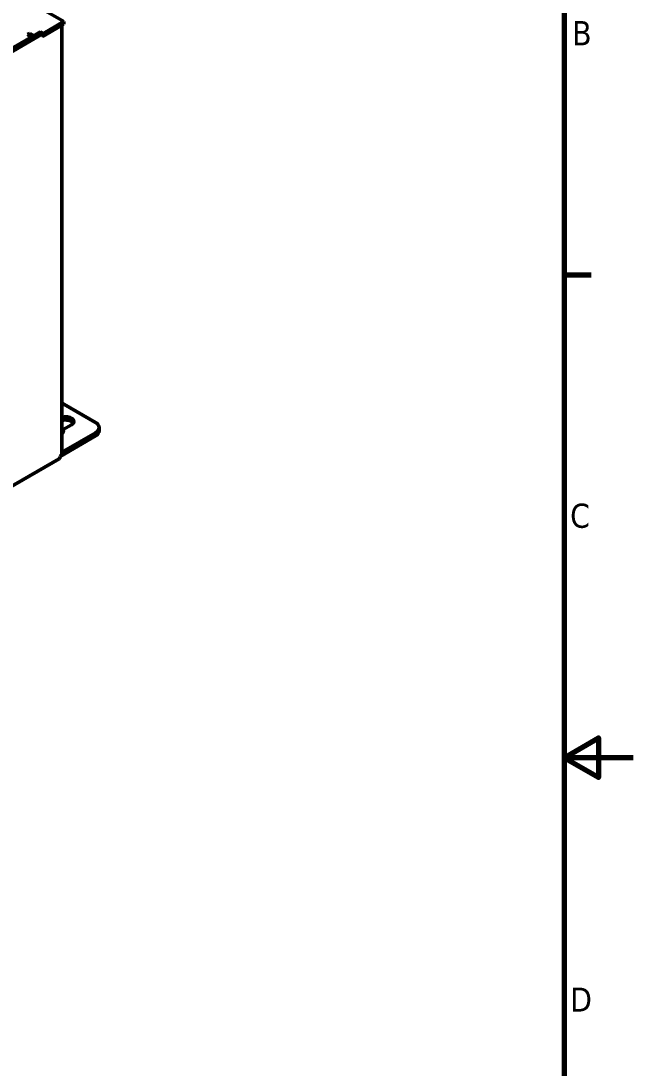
# Model space of a CAD drawing. Header units: millimetres. Extents: x 2121 to 4904, y 892 to 1933.
# Drawn here: x 3164.7 to 3348.1, y 1405.9 to 1719.4 of the extents above; entities that cross this region are included whole.
import ezdxf

# ---------------------------------------------------------------- set-up
doc = ezdxf.new("R2010")
doc.units = ezdxf.units.MM
doc.header["$LTSCALE"] = 1.8
doc.layers.add('경계(ISO)', color=7, linetype='Continuous', lineweight=70)
doc.layers.add('외형선(ISO)', color=7, linetype='Continuous', lineweight=50)
doc.styles.add('주 텍스트 (ISO)', font='')
doc.styles.get('주 텍스트 (ISO)').set_extended_font_data('Tahoma')

# ---------------------------------------------------------------- blocks, each defined once
blk = doc.blocks.new('경계 Default Border')
at = {"layer": '경계(ISO)'}
blk.add_line((584, 280), (587.9, 280), dxfattribs=at)
at = {"layer": '경계(ISO)', "flags": 128}
for points in [[(10, 10), (10, 410), (584, 410), (584, 10), (10, 10)], [(594, 210), (584, 210), (589, 212.89), (589, 207.11), (584, 210)]]:
    blk.add_lwpolyline(points, dxfattribs=at)
at = {"layer": '경계(ISO)', "char_height": 3.5, "attachment_point": 7, "style": '주 텍스트 (ISO)'}
for s, insert in [('B', (585.15, 313.25)), ('C', (584.87, 243.25)), ('D', (584.86, 173.19))]:
    blk.add_mtext(s, dxfattribs=dict(at, insert=insert))

msp = doc.modelspace()

# ---------------------------------------------------------------- linework, layer by layer
at = {"layer": '외형선(ISO)', "color": 7}
for p, q in [((3171.414, 1722.714), (3177.566, 1719.162)), ((3176.452, 1717.784), (3171.149, 1714.723)), ((3177.566, 1719.162), (3171.414, 1715.611)), ((3171.414, 1714.876), (3177.566, 1718.427)), ((3176.914, 1718.051), (3176.914, 1589.646)), ((3177.566, 1719.162), (3177.566, 1718.427)), ((3069.485, 1657.741), (3170.301, 1715.947)), ((3070.333, 1657.251), (3171.149, 1715.457)), ((3166.694, 1715.274), (3167.331, 1715.641)), ((3167.013, 1715.09), (3166.694, 1715.274)), ((3167.331, 1714.906), (3167.288, 1714.881)), ((3167.331, 1715.641), (3168.551, 1714.937)), ((3167.331, 1714.906), (3167.331, 1715.641)), ((3167.914, 1714.569), (3167.331, 1714.906)), ((3170.566, 1716.1), (3168.551, 1714.937)), ((3171.149, 1715.457), (3170.301, 1715.947)), ((3171.414, 1715.611), (3170.566, 1716.1)), ((3170.566, 1715.794), (3170.566, 1716.1)), ((3171.149, 1714.723), (3171.149, 1715.457)), ((3171.149, 1715.029), (3171.414, 1714.876)), ((3171.414, 1715.611), (3171.414, 1714.876)), ((3177.566, 1604.649), (3187.059, 1599.168)), ((3187.059, 1596.106), (3176.914, 1590.249)), ((3179.82, 1598.448), (3177.381, 1597.04)), ((3177.381, 1597.04), (3177.381, 1596.366)), ((3188.157, 1596.657), (3188.157, 1597.637)), ((3176.452, 1589.003), (3187.059, 1595.126)), ((3015.489, 1495.538), (3176.126, 1588.282))]:
    msp.add_line(p, q, dxfattribs=at)
for centre, major_axis, start_param, end_param in [((3167.013, 1714.049), (0.637, -1.104), 1.5707963, 2.3561945), ((3174.915, 1603.118), (3.75, 0), 0.7853982, 1.0084921), ((3178.07, 1599.459), (2.475, 0), 5.4977871, 8.340048), ((3178.07, 1598.479), (2.475, 0), 0.3499381, 2.0568627), ((3184.407, 1597.637), (3.75, 0), 5.4977871, 7.0685835), ((3173.297, 1596.703), (4.125, 0), 5.7815407, 6.4250824), ((3184.407, 1596.657), (3.75, 0), 5.4977871, 6.2831853), ((3175.339, 1589.646), (1.575, 0), 5.4977871, 6.2831853), ((3175.339, 1589.646), (0.788, -1.364), 0, 0.7853982)]:
    msp.add_ellipse(centre, major_axis=major_axis, ratio=0.5773503, start_param=start_param, end_param=end_param, dxfattribs=at)

# ---------------------------------------------------------------- block references
at = {"color": 7, "xscale": 2.0655, "yscale": 2.0655, "zscale": 2.0655}
msp.add_blockref('경계 Default Border', (2121.178, 1065.062), dxfattribs=at)

doc.saveas('drawing.dxf')
